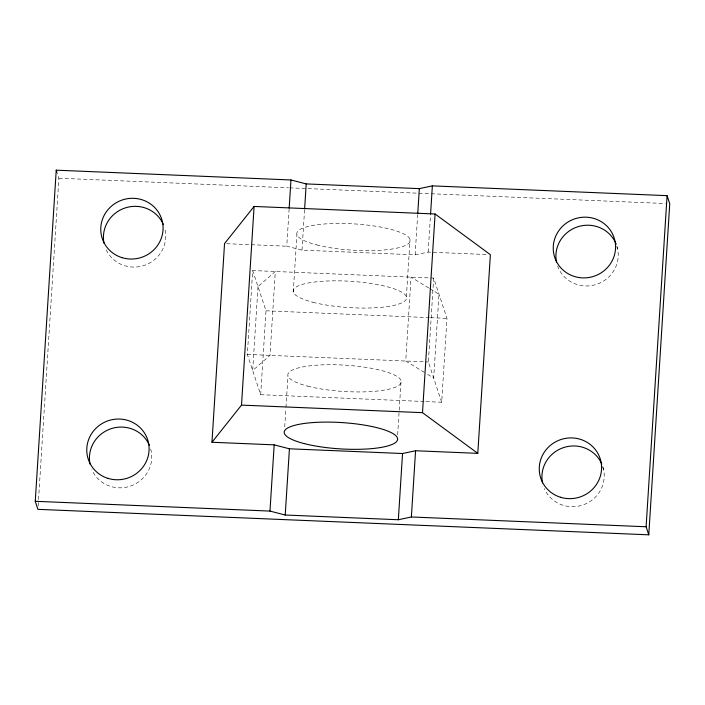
<?xml version="1.0" encoding="UTF-8"?>
<svg xmlns="http://www.w3.org/2000/svg" width="705" height="705" viewBox="0 0 705 705"><rect width="100%" height="100%" fill="white"/><g stroke="black" fill="none" stroke-linecap="round" stroke-linejoin="round"><path stroke-width="0.53" stroke-dasharray="3.52 2.64" d="M38.123 506.049L38.467 500.568M38.537 499.475L58.894 178.233L57.228 173.201M424.119 401.506L260.674 394.694L247.358 354.43L252.681 270.553L433.672 278.096L446.988 318.36L441.674 402.238L425.221 401.55M260.674 394.694L265.996 310.808L252.681 270.553M486.018 254.505L428.164 252.09L415.13 254.857L302.013 250.134L286.759 246.195L289.103 209.279M284.732 426.869L285.895 408.459M285.966 407.375L287.957 375.976M293.271 292.099L296.911 234.703M302.013 250.134L304.56 209.967M397.646 434.835L401.075 380.691M406.388 296.814L410.028 239.418M415.13 254.857L417.677 214.69M428.164 252.09L430.499 215.184M441.674 402.238L428.358 361.973L433.672 278.096M58.894 178.233L288.512 187.812M289.614 187.856L665.353 203.525M226.728 243.692L286.759 246.195M265.996 310.808L429.433 317.629M430.535 317.673L446.988 318.36M247.358 354.43L428.358 361.973M428.746 287.948L411.05 277.153L405.727 361.031L425.3 372.971M429.68 288.521L438.995 294.205L433.681 378.083L426.225 373.535M616.946 246.979L617.615 248.988M602.625 466.71L603.621 469.733M602.872 466.86A31.267 30.28 -18.3 0 1 583.687 504.692A31.267 30.28 -18.3 0 1 544.33 488.6M616.857 246.124A31.267 30.28 -18.3 0 1 596.712 284.3A31.267 30.28 -18.3 0 1 557.593 266.005M150.676 448.944A31.267 30.28 -18.3 0 1 130.725 486.001A31.267 30.28 -18.3 0 1 91.844 469.724M165.129 230.121A31.267 30.28 -18.3 0 1 143.256 265.732A31.267 30.28 -18.3 0 1 105.459 248.072M258.004 286.653L252.69 370.53L269.989 355.373L275.302 271.495L258.004 286.653M316.615 244.882A56.841 13.175 3.6 0 0 409.252 242.811A56.841 13.175 3.6 0 0 334.54 223.485A56.841 13.175 3.6 0 0 316.615 244.882M312.976 302.278A56.841 13.175 3.6 0 0 405.613 300.207A56.841 13.175 3.6 0 0 330.909 280.881A56.841 13.175 3.6 0 0 312.976 302.278M307.662 386.155A56.841 13.175 3.6 0 0 400.299 384.084A56.841 13.175 3.6 0 0 325.587 364.758A56.841 13.175 3.6 0 0 307.662 386.155"/><path stroke-width="1.06" d="M35.25 501.29L56.233 170.178L290.962 179.969L306.208 183.917L419.334 188.632L432.359 185.873L667.089 195.655L669.75 203.71L648.767 534.822L37.911 509.345L35.25 501.29L269.98 511.081L285.225 515.02L398.343 519.744L411.376 516.976L646.106 526.767L648.767 534.822M211.958 442.264L224.543 243.595L254.091 206.442L435.091 213.994L490.38 254.681L477.787 453.35L415.571 450.751L402.546 453.518L289.42 448.803L274.175 444.855L211.958 442.264L241.507 405.111L254.091 206.442M269.98 511.081L274.175 444.855M289.173 208.195L290.962 179.969M285.225 515.02L289.42 448.803M304.63 208.883L306.208 183.917M398.343 519.744L402.546 453.518M417.748 213.606L419.334 188.632M411.376 516.976L415.571 450.751M430.57 214.091L432.359 185.873M477.787 453.35L422.498 412.663L435.091 213.994M646.106 526.767L667.089 195.655M241.507 405.111L422.498 412.663M56.233 170.178L56.902 172.196M542.533 482.934A31.267 30.28 -18.3 0 1 563.921 447.472A31.267 30.28 -18.3 0 1 601.823 464.066M556.518 262.198A31.267 30.28 -18.3 0 1 576.937 227.054A31.267 30.28 -18.3 0 1 614.971 241.542M615.403 242.423A31.267 30.28 -18.3 0 1 616.196 244.247M90.046 464.057A31.267 30.28 -18.3 0 1 111.434 428.596A31.267 30.28 -18.3 0 1 149.345 445.19M104.04 243.322A31.267 30.28 -18.3 0 1 125.419 207.86A31.267 30.28 -18.3 0 1 163.331 224.454M108.024 478.387A31.267 30.28 -18.3 0 0 148.482 442.802A31.267 30.28 -18.3 0 0 97.299 427.027A31.267 30.28 -18.3 0 0 108.024 478.387M122.009 257.651A31.267 30.28 -18.3 0 0 162.467 222.066A31.267 30.28 -18.3 0 0 111.284 206.292A31.267 30.28 -18.3 0 0 122.009 257.651M560.51 497.263A31.267 30.28 -18.3 0 0 600.96 461.678A31.267 30.28 -18.3 0 0 549.777 445.904A31.267 30.28 -18.3 0 0 560.51 497.263M574.496 276.519A31.267 30.28 -18.3 0 0 614.954 240.943A31.267 30.28 -18.3 0 0 563.771 225.159A31.267 30.28 -18.3 0 0 574.496 276.519M304.022 443.551A56.841 13.175 3.6 0 0 396.659 441.48A56.841 13.175 3.6 0 0 321.956 422.154A56.841 13.175 3.6 0 0 304.022 443.551"/></g></svg>
